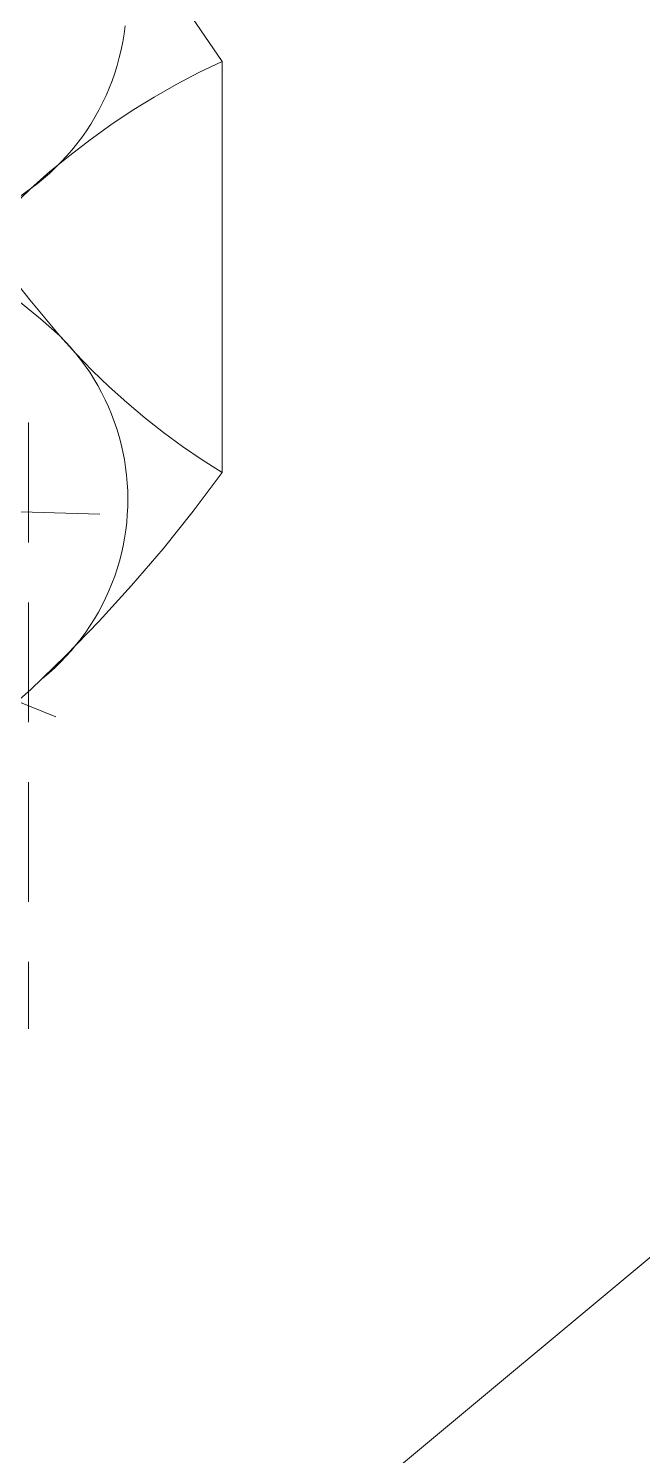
# Model space of a CAD drawing. Header units: millimetres. Extents: x -427 to 4679, y -324 to 2971.
# Drawn here: x 4531.57 to 4538.07, y 1060.19 to 1075.31 of the extents above; entities that cross this region are included whole.
import ezdxf

# ---------------------------------------------------------------- set-up
doc = ezdxf.new("R2010")
doc.units = ezdxf.units.MM
doc.linetypes.add('HIDDEN', pattern=[1.905, 1.27, -0.635])
doc.layers.add('ZANO_R', color=7, linetype='Continuous', lineweight=0)
doc.layers.add('ZANO_R_przerywana', color=7, linetype='HIDDEN', lineweight=0)

msp = doc.modelspace()

# ---------------------------------------------------------------- linework, layer by layer
at = {"layer": 'ZANO_R'}
for p, q in [((4321.769, 881.952), (4566.635, 1086.027)), ((4533.62, 1074.967), (4532.373, 1076.798)), ((4532.593, 1075.344), (4532.581, 1075.259)), ((4532.568, 1075.174), (4532.551, 1075.091)), ((4532.581, 1075.259), (4532.568, 1075.174)), ((4532.551, 1075.091), (4532.531, 1075.007)), ((4532.508, 1074.925), (4532.483, 1074.843)), ((4532.531, 1075.007), (4532.508, 1074.925)), ((4533.375, 1074.849), (4533.62, 1074.967)), ((4533.62, 1070.608), (4533.62, 1074.967)), ((4532.455, 1074.762), (4532.424, 1074.683)), ((4532.483, 1074.843), (4532.455, 1074.762)), ((4532.899, 1074.587), (4533.135, 1074.722)), ((4533.135, 1074.722), (4533.375, 1074.849)), ((4532.39, 1074.604), (4532.354, 1074.527)), ((4532.424, 1074.683), (4532.39, 1074.604)), ((4532.668, 1074.445), (4532.899, 1074.587)), ((4532.315, 1074.451), (4532.273, 1074.376)), ((4532.354, 1074.527), (4532.315, 1074.451)), ((4532.442, 1074.294), (4532.668, 1074.445)), ((4532.229, 1074.303), (4532.182, 1074.231)), ((4532.221, 1074.136), (4532.442, 1074.294)), ((4532.273, 1074.376), (4532.229, 1074.303)), ((4532.005, 1073.97), (4532.221, 1074.136)), ((4532.133, 1074.161), (4532.082, 1074.093)), ((4532.182, 1074.231), (4532.133, 1074.161)), ((4531.795, 1073.798), (4532.005, 1073.97)), ((4531.972, 1073.962), (4531.913, 1073.899)), ((4532.028, 1074.026), (4531.972, 1073.962)), ((4532.082, 1074.093), (4532.028, 1074.026)), ((4531.853, 1073.838), (4531.791, 1073.78)), ((4531.913, 1073.899), (4531.853, 1073.838)), ((4531.592, 1073.618), (4531.795, 1073.798)), ((4531.66, 1073.67), (4531.592, 1073.618)), ((4531.726, 1073.724), (4531.66, 1073.67)), ((4531.791, 1073.78), (4531.726, 1073.724)), ((4531.223, 1073.263), (4531.592, 1073.618)), ((4531.592, 1073.618), (4531.355, 1073.445)), ((4533.62, 1070.608), (4533.313, 1070.198)), ((4533.313, 1070.198), (4532.994, 1069.799)), ((4532.994, 1069.799), (4532.661, 1069.41)), ((4532.661, 1069.41), (4532.317, 1069.032)), ((4532.317, 1069.032), (4531.96, 1068.666)), ((4531.96, 1068.666), (4531.592, 1068.311)), ((4531.592, 1068.311), (4531.388, 1068.131)), ((4531.449, 1068.185), (4531.857, 1068.021))]:
    msp.add_line(p, q, dxfattribs=at)
at = {"layer": 'ZANO_R_przerywana'}
for p, q in [((4531.279, 1072.825), (4531.583, 1072.438)), ((4531.485, 1072.411), (4531.695, 1072.239)), ((4531.583, 1072.438), (4531.899, 1072.059)), ((4531.695, 1072.239), (4531.899, 1072.059)), ((4531.899, 1072.059), (4531.958, 1071.999)), ((4531.899, 1072.059), (4532.068, 1071.873)), ((4531.958, 1071.999), (4532.014, 1071.938)), ((4532.014, 1071.938), (4532.068, 1071.874)), ((4532.068, 1071.874), (4532.12, 1071.808)), ((4532.068, 1071.873), (4532.242, 1071.692)), ((4532.12, 1071.808), (4532.17, 1071.741)), ((4532.17, 1071.741), (4532.217, 1071.672)), ((4532.242, 1071.692), (4532.423, 1071.518)), ((4532.217, 1071.672), (4532.262, 1071.602)), ((4532.262, 1071.602), (4532.304, 1071.53)), ((4532.304, 1071.53), (4532.344, 1071.456)), ((4532.344, 1071.456), (4532.382, 1071.381)), ((4532.423, 1071.518), (4532.609, 1071.35)), ((4532.382, 1071.381), (4532.417, 1071.305)), ((4532.417, 1071.305), (4532.449, 1071.228)), ((4532.609, 1071.35), (4532.801, 1071.188)), ((4531.569, 1071.138), (4531.569, 1064.714)), ((4532.449, 1071.228), (4532.478, 1071.15)), ((4532.478, 1071.15), (4532.505, 1071.071)), ((4532.801, 1071.188), (4532.998, 1071.032)), ((4532.505, 1071.071), (4532.529, 1070.991)), ((4532.529, 1070.991), (4532.551, 1070.91)), ((4532.998, 1071.032), (4533.2, 1070.884)), ((4532.551, 1070.91), (4532.57, 1070.828)), ((4532.57, 1070.828), (4532.585, 1070.746)), ((4533.2, 1070.884), (4533.408, 1070.742)), ((4532.585, 1070.746), (4532.598, 1070.664)), ((4532.598, 1070.664), (4532.608, 1070.581)), ((4533.408, 1070.742), (4533.62, 1070.608)), ((4519.63, 1070.516), (4532.615, 1070.161)), ((4532.608, 1070.581), (4532.616, 1070.497)), ((4532.616, 1070.497), (4532.62, 1070.414)), ((4532.62, 1070.414), (4532.622, 1070.33)), ((4532.622, 1070.33), (4532.621, 1070.247)), ((4532.621, 1070.247), (4532.616, 1070.163)), ((4532.609, 1070.08), (4532.6, 1069.997)), ((4532.616, 1070.163), (4532.609, 1070.08)), ((4532.587, 1069.914), (4532.571, 1069.832)), ((4532.6, 1069.997), (4532.587, 1069.914)), ((4532.553, 1069.75), (4532.532, 1069.669)), ((4532.571, 1069.832), (4532.553, 1069.75)), ((4532.508, 1069.589), (4532.482, 1069.51)), ((4532.532, 1069.669), (4532.508, 1069.589)), ((4532.452, 1069.432), (4532.42, 1069.354)), ((4532.482, 1069.51), (4532.452, 1069.432)), ((4532.386, 1069.278), (4532.349, 1069.203)), ((4532.42, 1069.354), (4532.386, 1069.278)), ((4532.309, 1069.13), (4532.267, 1069.058)), ((4532.349, 1069.203), (4532.309, 1069.13)), ((4532.222, 1068.987), (4532.175, 1068.918)), ((4532.267, 1069.058), (4532.222, 1068.987)), ((4532.126, 1068.85), (4532.074, 1068.785)), ((4532.175, 1068.918), (4532.126, 1068.85)), ((4532.02, 1068.721), (4531.964, 1068.659)), ((4532.074, 1068.785), (4532.02, 1068.721)), ((4531.846, 1068.54), (4531.784, 1068.484)), ((4531.906, 1068.599), (4531.846, 1068.54)), ((4531.964, 1068.659), (4531.906, 1068.599)), ((4531.784, 1068.484), (4531.72, 1068.431))]:
    msp.add_line(p, q, dxfattribs=at)

doc.saveas('drawing.dxf')
